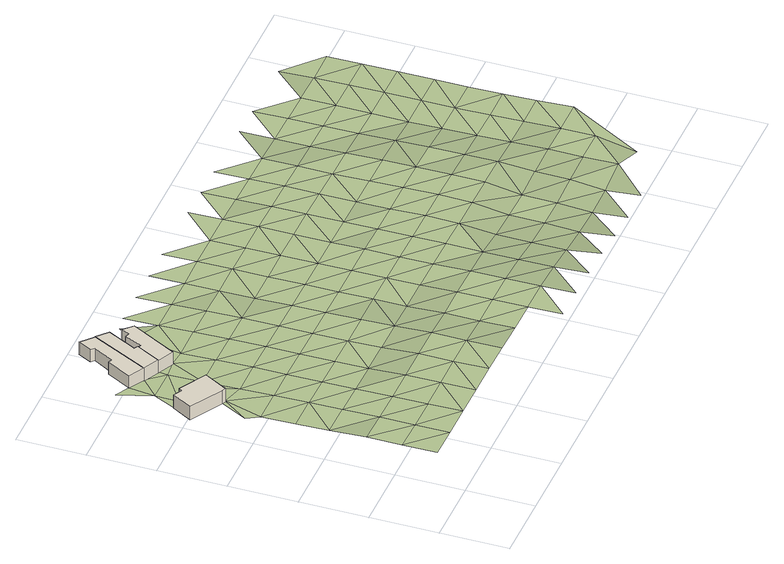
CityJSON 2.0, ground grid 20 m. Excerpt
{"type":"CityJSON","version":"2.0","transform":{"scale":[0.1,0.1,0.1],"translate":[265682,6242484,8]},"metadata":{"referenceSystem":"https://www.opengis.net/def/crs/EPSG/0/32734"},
"CityObjects":{
"building1":{"type":"Building","attributes":{"address":"70 Tennyson Street Salt River Cape Town","building":"house","building:levels":"1","footprint":{"type":"Polygon"},"plus_code":"CFXGXQXC+X9R","ground_height":12.34,"building_height":4.1,"roof_height":16.44},"geometry":[{"type":"Solid","lod":"1","boundaries":[[[[0,1,2,3]],[[1,4,5,2]],[[4,6,7,5]],[[6,8,9,7]],[[8,10,11,9]],[[10,12,13,11]],[[12,0,3,13]],[[3,2,5,7,9,11,13]],[[12,10,8,6,4,1,0]]]]}]},
"building2":{"type":"Building","attributes":{"address":"49 Tennyson Street Salt River Cape Town","building":"house","building:levels":"1","footprint":{"type":"Polygon"},"plus_code":"CFXWXVX2+X9V","ground_height":11.67,"building_height":4.1,"roof_height":15.77},"geometry":[{"type":"Solid","lod":"1","boundaries":[[[[14,15,16,17]],[[15,18,19,16]],[[18,20,21,19]],[[20,22,23,21]],[[22,24,25,23]],[[24,26,27,25]],[[26,28,29,27]],[[28,14,17,29]],[[17,16,19,21,23,25,27,29]],[[28,26,24,22,20,18,15,14]]]]}]},
"building3":{"type":"Building","attributes":{"address":"51 Tennyson Street Salt River Cape Town","building":"house","building:levels":"1","footprint":{"type":"Polygon"},"plus_code":"CGX3XQXQ+XVW","ground_height":11.85,"building_height":4.1,"roof_height":15.95},"geometry":[{"type":"Solid","lod":"1","boundaries":[[[[30,31,32,33,34,16]],[[31,35,36,37,33,32]],[[35,38,39,40,37,36]],[[38,41,42,40,39]],[[41,43,44,42]],[[43,30,16,34,44]],[[34,33,37,40,42,44]],[[43,41,38,35,31,30]]]]}]},
"building4":{"type":"Building","attributes":{"address":"53 Tennyson Street Salt River Cape Town","building":"house","building:levels":"1","footprint":{"type":"Polygon"},"plus_code":"CGX6X4X7+XMV","ground_height":11.55,"building_height":4.1,"roof_height":15.65},"geometry":[{"type":"Solid","lod":"1","boundaries":[[[[31,45,46,47]],[[45,48,49,46]],[[48,50,51,49]],[[50,52,53,51]],[[52,54,55,53]],[[54,56,57,55]],[[56,35,36,57]],[[35,31,47,36]],[[47,46,49,51,53,55,57,36]],[[35,56,54,52,50,48,45,31]]]]}]},
"terrain1":{"type":"TINRelief","geometry":[{"type":"CompositeSurface","lod":"1","boundaries":[[[58,59,60]],[[60,61,62]],[[61,60,59]],[[63,64,62]],[[62,61,63]],[[61,59,65]],[[64,66,67]],[[64,63,68]],[[66,69,67]],[[66,64,68]],[[70,71,69]],[[72,63,61]],[[72,61,65]],[[73,71,70]],[[74,75,76]],[[68,63,77]],[[69,66,78]],[[69,78,70]],[[79,75,74]],[[63,72,77]],[[80,66,68]],[[80,68,77]],[[81,70,78]],[[82,79,83]],[[72,65,84]],[[6,70,81]],[[85,78,66]],[[74,86,79]],[[74,6,87]],[[72,84,77]],[[79,88,83]],[[65,89,84]],[[85,66,80]],[[86,74,87]],[[87,6,81]],[[90,81,78]],[[88,79,86]],[[91,80,77]],[[90,78,85]],[[91,77,84]],[[87,81,92]],[[88,86,93]],[[94,85,80]],[[92,81,90]],[[86,87,95]],[[91,94,80]],[[89,96,84]],[[93,86,95]],[[97,90,85]],[[98,87,92]],[[95,87,98]],[[96,91,84]],[[89,99,96]],[[85,94,97]],[[92,90,100]],[[101,94,91]],[[97,100,90]],[[98,102,95]],[[91,96,101]],[[103,98,92]],[[104,105,106]],[[104,106,107]],[[100,103,92]],[[104,41,105]],[[97,94,108]],[[95,102,109]],[[94,101,110]],[[111,102,98]],[[112,96,99]],[[108,100,97]],[[103,111,98]],[[108,94,110]],[[113,50,104]],[[96,112,101]],[[99,114,112]],[[100,115,103]],[[111,116,102]],[[110,101,117]],[[102,118,109]],[[100,108,115]],[[102,116,118]],[[117,101,112]],[[119,111,103]],[[110,120,108]],[[119,103,115]],[[109,118,121]],[[112,114,122]],[[120,110,117]],[[123,116,111]],[[115,108,124]],[[119,123,111]],[[125,117,112]],[[124,108,120]],[[116,126,118]],[[112,122,125]],[[127,119,115]],[[116,123,126]],[[120,117,128]],[[115,124,127]],[[129,130,118]],[[128,117,125]],[[119,131,123]],[[118,126,129]],[[131,119,127]],[[122,132,125]],[[124,120,133]],[[128,134,120]],[[126,123,135]],[[127,124,133]],[[123,131,136]],[[120,134,133]],[[125,137,128]],[[126,135,129]],[[135,123,136]],[[137,125,132]],[[127,138,131]],[[139,134,128]],[[138,127,133]],[[140,129,141]],[[128,137,139]],[[136,131,142]],[[132,143,144]],[[135,141,129]],[[142,131,138]],[[137,132,144]],[[145,133,134]],[[134,139,146]],[[133,145,138]],[[147,135,136]],[[136,142,148]],[[134,146,145]],[[137,149,139]],[[135,147,141]],[[147,136,148]],[[149,137,144]],[[142,138,150]],[[146,139,151]],[[138,145,150]],[[152,153,141]],[[151,139,149]],[[154,148,142]],[[155,144,156]],[[141,147,152]],[[146,157,145]],[[150,154,142]],[[144,155,149]],[[157,146,151]],[[148,158,147]],[[150,145,159]],[[154,158,148]],[[160,151,149]],[[159,145,157]],[[152,147,161]],[[160,149,155]],[[162,154,150]],[[158,161,147]],[[163,157,151]],[[150,159,162]],[[164,165,152]],[[160,163,151]],[[155,166,167]],[[161,164,152]],[[158,154,168]],[[159,157,169]],[[154,162,170]],[[167,160,155]],[[157,163,169]],[[154,170,168]],[[171,161,158]],[[159,172,162]],[[173,163,160]],[[169,172,159]],[[161,171,164]],[[158,168,171]],[[160,167,173]],[[170,162,174]],[[172,174,162]],[[175,169,163]],[[163,173,176]],[[167,177,178]],[[164,171,179]],[[170,180,168]],[[169,175,172]],[[174,181,170]],[[175,163,176]],[[167,178,173]],[[164,179,182]],[[168,180,171]],[[170,181,180]],[[183,174,172]],[[176,173,184]],[[172,175,183]],[[185,179,171]],[[184,173,178]],[[181,174,186]],[[185,171,180]],[[176,187,175]],[[186,174,183]],[[187,176,184]],[[188,178,189]],[[185,190,179]],[[180,181,191]],[[175,192,183]],[[186,193,181]],[[178,188,184]],[[179,190,194]],[[192,175,187]],[[180,191,185]],[[181,193,191]],[[186,183,195]],[[196,187,184]],[[195,183,192]],[[190,185,197]],[[196,184,188]],[[198,193,186]],[[185,191,197]],[[199,192,187]],[[186,195,198]],[[200,194,190]],[[196,199,187]],[[188,201,202]],[[190,197,200]],[[203,191,193]],[[195,192,204]],[[193,198,205]],[[202,196,188]],[[192,199,204]],[[191,203,197]],[[193,205,203]],[[195,206,198]],[[207,199,196]],[[204,206,195]],[[197,208,200]],[[207,196,202]],[[205,198,209]],[[208,197,203]],[[206,209,198]],[[210,200,211]],[[212,204,199]],[[199,207,213]],[[205,214,203]],[[215,202,216]],[[211,200,208]],[[204,212,206]],[[205,209,214]],[[212,199,213]],[[207,202,215]],[[217,208,203]],[[218,209,206]],[[203,214,217]],[[219,213,207]],[[206,212,218]],[[211,208,220]],[[219,207,215]],[[220,208,217]],[[214,209,221]],[[213,222,212]],[[209,218,223]],[[219,222,213]],[[214,221,217]],[[221,209,223]],[[220,224,211]],[[218,212,225]],[[211,224,226]],[[222,225,212]],[[217,227,220]],[[215,228,219]],[[229,223,218]],[[228,215,230]],[[227,217,221]],[[228,222,219]],[[225,229,218]],[[231,224,220]],[[223,232,221]],[[220,227,231]],[[225,222,233]],[[229,232,223]],[[233,222,228]],[[234,227,221]],[[224,231,235]],[[232,234,221]],[[229,225,236]],[[224,235,237]],[[233,238,225]],[[230,239,228]],[[231,227,240]],[[234,240,227]],[[225,238,236]],[[229,241,232]],[[242,235,231]],[[239,233,228]],[[240,242,231]],[[229,236,241]],[[232,243,234]],[[237,235,244]],[[233,245,238]],[[232,241,243]],[[242,244,235]],[[240,234,246]],[[233,239,245]],[[238,247,236]],[[234,243,246]],[[242,240,248]],[[241,236,247]],[[238,245,247]],[[240,246,248]],[[242,249,244]],[[243,241,250]],[[241,247,251]],[[242,248,249]],[[241,251,250]],[[243,252,246]],[[244,249,253]],[[243,250,252]],[[246,254,248]],[[249,248,254]],[[246,252,254]],[[253,249,255]],[[255,249,254]]]}]}
},
"vertices":[
[1,780,40],[96,725,40],[96,725,84],[1,780,84],[108,719,40],[108,719,84],[148,789,40],[148,789,84],[66,836,40],[66,836,84],[60,826,40],[60,826,84],[35,840,40],[35,840,84],
[81,982,37],[126,957,37],[126,957,78],[81,982,78],[211,1126,37],[211,1126,78],[175,1158,37],[175,1158,78],[154,1118,37],[154,1118,78],[164,1109,37],[164,1109,78],[130,1050,37],[130,1050,78],[120,1055,37],[120,1055,78],
[126,957,33],[172,934,33],[172,934,78],[172,934,79],[126,957,79],[210,1005,33],[210,1005,76],[210,1005,79],[199,1011,33],[199,1011,76],[199,1011,79],[243,1097,33],[243,1097,79],[211,1126,33],[211,1126,79],
[222,910,33],[222,910,76],[172,934,76],[296,1046,33],[296,1046,76],[269,1072,33],[269,1072,76],[257,1047,33],[257,1047,76],[244,1052,33],[244,1052,76],[221,1000,33],[221,1000,76],
[70,105,57],[170,105,54],[70,205,57],[170,205,53],[70,305,57],[170,305,53],[70,410,52],[270,105,54],[170,505,50],[70,505,49],[170,410,51],[70,605,46],[108,719,43],[49,642,46],[270,205,51],[96,725,43],[66,836,41],[35,840,41],[60,826,41],[270,305,51],[170,605,47],[70,905,39],[270,410,48],[170,700,44],[38,1005,38],[81,982,38],[370,205,52],[270,505,47],[170,905,38],[170,805,40],[126,957,38],[370,105,54],[270,605,47],[370,305,52],[270,700,46],[172,934,38],[370,410,46],[222,910,38],[470,205,52],[370,505,44],[270,805,42],[470,105,54],[370,605,43],[470,305,52],[270,905,38],[370,700,44],[244,1052,36],[199,1011,38],[210,1005,38],[221,1000,36],[470,505,43],[296,1046,36],[470,410,46],[370,805,42],[570,205,51],[257,1047,36],[570,105,52],[470,605,41],[370,905,39],[570,305,51],[370,1005,35],[470,700,41],[570,410,46],[324,1099,32],[670,105,47],[470,805,41],[570,505,44],[670,205,46],[470,905,38],[570,605,41],[670,305,46],[470,1005,34],[370,1105,32],[570,700,39],[770,105,47],[670,505,40],[670,410,41],[570,905,35],[570,805,36],[770,205,46],[670,605,39],[770,305,46],[470,1105,32],[570,1005,33],[670,700,38],[770,5,49],[871,105,45],[770,505,40],[770,410,41],[670,905,37],[670,805,37],[871,205,44],[770,605,39],[871,305,44],[670,1005,36],[570,1105,32],[770,700,38],[971,105,39],[871,5,48],[871,410,40],[770,805,37],[871,505,39],[971,205,37],[770,905,37],[871,605,39],[971,305,37],[770,1005,36],[670,1105,34],[971,5,44],[1071,105,24],[871,805,36],[971,410,38],[871,700,37],[871,905,36],[971,505,37],[1071,205,24],[971,605,35],[1071,410,34],[1071,305,24],[1071,5,39],[1171,105,13],[871,1005,34],[971,805,34],[971,700,34],[871,1105,32],[1071,505,35],[1171,205,18],[971,905,33],[1071,605,32],[1171,305,18],[1271,105,7],[1171,5,26],[971,1005,30],[1071,805,30],[1171,410,33],[1071,700,30],[971,1105,28],[1171,505,34],[1271,205,14],[1071,905,30],[1171,605,32],[1271,305,14],[1071,1005,28],[1271,5,17],[1371,105,10],[1171,805,26],[1271,410,31],[1171,700,29],[1271,505,31],[1371,205,21],[1171,905,26],[1271,605,30],[1071,1105,25],[1171,1005,25],[1371,410,28],[1371,305,21],[1271,700,28],[1471,105,28],[1371,5,19],[1271,805,24],[1371,505,26],[1471,205,26],[1271,905,21],[1371,700,23],[1471,305,26],[1371,605,26],[1271,1005,19],[1471,410,22],[1271,1105,18],[1371,805,19],[1572,205,23],[1471,505,19],[1542,79,24],[1371,905,18],[1471,605,16],[1572,305,23],[1471,700,14],[1371,1005,17],[1572,505,16],[1371,1105,14],[1572,410,19],[1672,305,23],[1471,805,15],[1572,605,13],[1471,905,15],[1572,700,13],[1471,1005,14],[1672,410,19],[1572,805,13],[1672,505,16],[1572,905,12],[1572,1005,10],[1672,700,13],[1672,605,13],[1672,805,13],[1572,1105,6],[1672,905,12],[1672,1005,10]
]}
